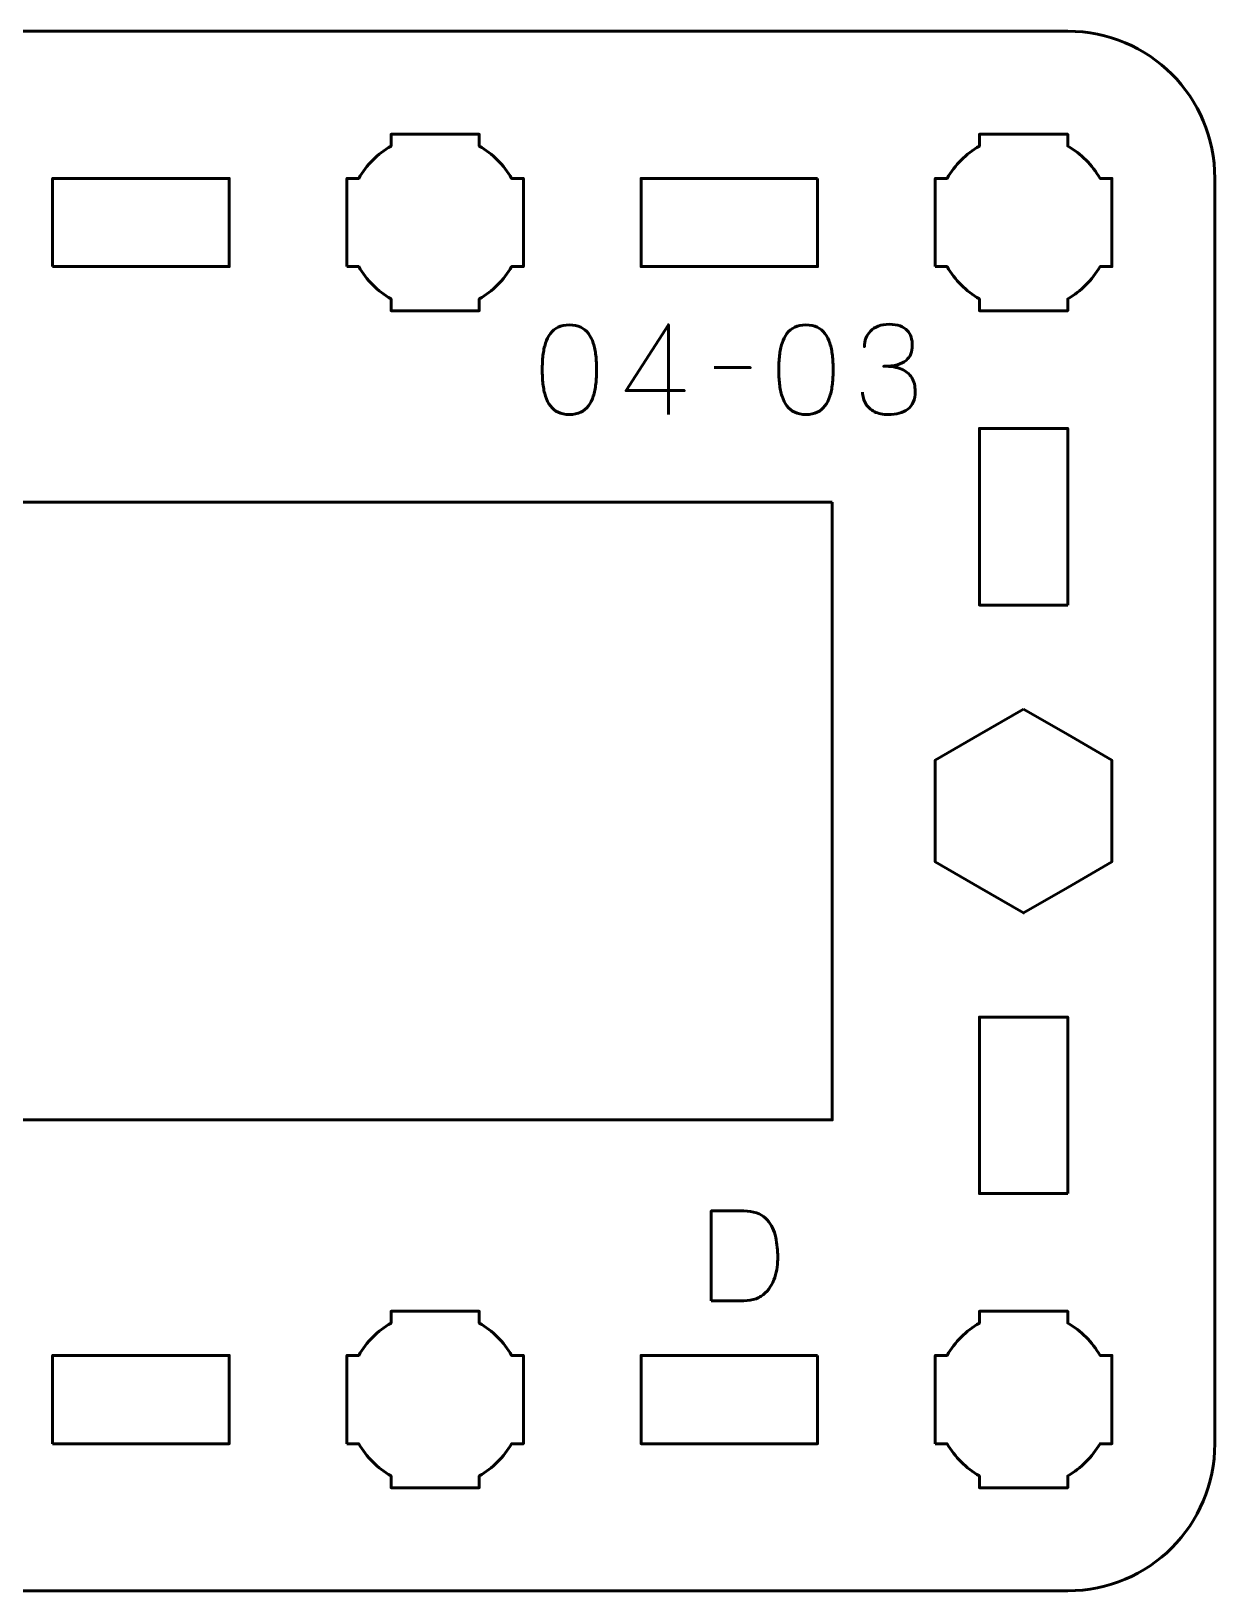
# Model space of a CAD drawing. Header units: centimetres. Extents: x -34.2 to 13.2, y -23.5 to -6.2.
# Drawn here: x 9.13 to 13.15, y -11.5 to -6.2 of the extents above; entities that cross this region are included whole.
import ezdxf

# ---------------------------------------------------------------- set-up
doc = ezdxf.new("R2010")
doc.units = ezdxf.units.CM
doc.header["$MEASUREMENT"] = 0
doc.layers.add('Layer 1', color=7, linetype='Continuous')

msp = doc.modelspace()

# ---------------------------------------------------------------- linework, layer by layer
at = {"layer": 'Layer 1', "lineweight": 53}
for points, knots in [([(13.15007, -11.00009), (13.14999, -11.27715), (12.92692, -11.50003), (12.64997, -11.50003), (12.64997, -11.50003), (9.88338, -11.50003), (9.11676, -11.50003), (6.35017, -11.50003), (6.35017, -11.50003), (6.07317, -11.50003), (5.85007, -11.27694), (5.85007, -10.99994), (5.85007, -10.99994), (5.85007, -10.99994), (5.85007, -6.70008), (5.85007, -6.70008), (5.85007, -6.70008), (5.85007, -6.42295), (6.07317, -6.19999), (6.35017, -6.19999), (6.35017, -6.19999), (9.11676, -6.19999), (9.88338, -6.19999), (12.64997, -6.19999), (12.64997, -6.19999), (12.92697, -6.19999), (13.15007, -6.42308), (13.15007, -6.70008), (13.15007, -6.70008), (13.15007, -6.70008), (13.15007, -11.00009), (13.15007, -11.00009)], [0, 0, 0, 0, 0.125, 0.125, 0.125, 0.125, 0.25, 0.25, 0.25, 0.25, 0.375, 0.375, 0.375, 0.375, 0.5, 0.5, 0.5, 0.5, 0.625, 0.625, 0.625, 0.625, 0.75, 0.75, 0.75, 0.75, 0.875, 0.875, 0.875, 0.875, 1, 1, 1, 1]), ([(10.20012, -7.00008), (10.20012, -7.00008), (10.20012, -6.85156), (10.20012, -6.85156), (10.20012, -6.85156), (10.20012, -6.85156), (10.2001, -6.85001), (10.2001, -6.85001), (10.2001, -6.85001), (10.2001, -6.85001), (10.20012, -6.84846), (10.20012, -6.84846), (10.20012, -6.84846), (10.20012, -6.84846), (10.20012, -6.70008), (10.20012, -6.70008), (10.20012, -6.70008), (10.20012, -6.70008), (10.24021, -6.70008), (10.24021, -6.70008), (10.24021, -6.70008), (10.26656, -6.65451), (10.30456, -6.61653), (10.35011, -6.59017), (10.35011, -6.59017), (10.35011, -6.59017), (10.35011, -6.55008), (10.35011, -6.55008), (10.35011, -6.55008), (10.35011, -6.55008), (10.49416, -6.55008), (10.49416, -6.55008), (10.49416, -6.55008), (10.49416, -6.55008), (10.5001, -6.55002), (10.5001, -6.55002), (10.5001, -6.55002), (10.5001, -6.55002), (10.50604, -6.55008), (10.50604, -6.55008), (10.50604, -6.55008), (10.50604, -6.55008), (10.65011, -6.55008), (10.65011, -6.55008), (10.65011, -6.55008), (10.65011, -6.55008), (10.65011, -6.59015), (10.65011, -6.59015), (10.65011, -6.59015), (10.69568, -6.61651), (10.73367, -6.6545), (10.76001, -6.70008), (10.76001, -6.70008), (10.76001, -6.70008), (10.80011, -6.70008), (10.80011, -6.70008), (10.80011, -6.70008), (10.80011, -6.70008), (10.80011, -7.00008), (10.80011, -7.00008), (10.80011, -7.00008), (10.80011, -7.00008), (10.75992, -7.00008), (10.75992, -7.00008), (10.75992, -7.00008), (10.73358, -7.04558), (10.69562, -7.08352), (10.65011, -7.10986), (10.65011, -7.10986), (10.65011, -7.10986), (10.65011, -7.15007), (10.65011, -7.15007), (10.65011, -7.15007), (10.65011, -7.15007), (10.35011, -7.15007), (10.35011, -7.15007), (10.35011, -7.15007), (10.35011, -7.15007), (10.35011, -7.10984), (10.35011, -7.10984), (10.35011, -7.10984), (10.30461, -7.0835), (10.26665, -7.04557), (10.24031, -7.00008), (10.24031, -7.00008), (10.24031, -7.00008), (10.20012, -7.00008), (10.20012, -7.00008)], [0, 0, 0, 0, 0.0454545, 0.0454545, 0.0454545, 0.0454545, 0.0909091, 0.0909091, 0.0909091, 0.0909091, 0.1363636, 0.1363636, 0.1363636, 0.1363636, 0.1818182, 0.1818182, 0.1818182, 0.1818182, 0.2272727, 0.2272727, 0.2272727, 0.2272727, 0.2727273, 0.2727273, 0.2727273, 0.2727273, 0.3181818, 0.3181818, 0.3181818, 0.3181818, 0.3636364, 0.3636364, 0.3636364, 0.3636364, 0.4090909, 0.4090909, 0.4090909, 0.4090909, 0.4545455, 0.4545455, 0.4545455, 0.4545455, 0.5, 0.5, 0.5, 0.5, 0.5454545, 0.5454545, 0.5454545, 0.5454545, 0.5909091, 0.5909091, 0.5909091, 0.5909091, 0.6363636, 0.6363636, 0.6363636, 0.6363636, 0.6818182, 0.6818182, 0.6818182, 0.6818182, 0.7272727, 0.7272727, 0.7272727, 0.7272727, 0.7727273, 0.7727273, 0.7727273, 0.7727273, 0.8181818, 0.8181818, 0.8181818, 0.8181818, 0.8636364, 0.8636364, 0.8636364, 0.8636364, 0.9090909, 0.9090909, 0.9090909, 0.9090909, 0.9545455, 0.9545455, 0.9545455, 0.9545455, 1, 1, 1, 1]), ([(12.20012, -7.00008), (12.20012, -7.00008), (12.20012, -6.85156), (12.20012, -6.85156), (12.20012, -6.85156), (12.20012, -6.85156), (12.2001, -6.85001), (12.2001, -6.85001), (12.2001, -6.85001), (12.2001, -6.85001), (12.20012, -6.84846), (12.20012, -6.84846), (12.20012, -6.84846), (12.20012, -6.84846), (12.20012, -6.70008), (12.20012, -6.70008), (12.20012, -6.70008), (12.20012, -6.70008), (12.24021, -6.70008), (12.24021, -6.70008), (12.24021, -6.70008), (12.26656, -6.65451), (12.30456, -6.61653), (12.35011, -6.59017), (12.35011, -6.59017), (12.35011, -6.59017), (12.35011, -6.55008), (12.35011, -6.55008), (12.35011, -6.55008), (12.35011, -6.55008), (12.49416, -6.55008), (12.49416, -6.55008), (12.49416, -6.55008), (12.49416, -6.55008), (12.5001, -6.55002), (12.5001, -6.55002), (12.5001, -6.55002), (12.5001, -6.55002), (12.50604, -6.55008), (12.50604, -6.55008), (12.50604, -6.55008), (12.50604, -6.55008), (12.65011, -6.55008), (12.65011, -6.55008), (12.65011, -6.55008), (12.65011, -6.55008), (12.65011, -6.59015), (12.65011, -6.59015), (12.65011, -6.59015), (12.69568, -6.61651), (12.73367, -6.6545), (12.76001, -6.70008), (12.76001, -6.70008), (12.76001, -6.70008), (12.80011, -6.70008), (12.80011, -6.70008), (12.80011, -6.70008), (12.80011, -6.70008), (12.80011, -7.00008), (12.80011, -7.00008), (12.80011, -7.00008), (12.80011, -7.00008), (12.75992, -7.00008), (12.75992, -7.00008), (12.75992, -7.00008), (12.73358, -7.04558), (12.69562, -7.08352), (12.65011, -7.10986), (12.65011, -7.10986), (12.65011, -7.10986), (12.65011, -7.15007), (12.65011, -7.15007), (12.65011, -7.15007), (12.65011, -7.15007), (12.35011, -7.15007), (12.35011, -7.15007), (12.35011, -7.15007), (12.35011, -7.15007), (12.35011, -7.10984), (12.35011, -7.10984), (12.35011, -7.10984), (12.30461, -7.0835), (12.26665, -7.04557), (12.24031, -7.00008), (12.24031, -7.00008), (12.24031, -7.00008), (12.20012, -7.00008), (12.20012, -7.00008)], [0, 0, 0, 0, 0.0454545, 0.0454545, 0.0454545, 0.0454545, 0.0909091, 0.0909091, 0.0909091, 0.0909091, 0.1363636, 0.1363636, 0.1363636, 0.1363636, 0.1818182, 0.1818182, 0.1818182, 0.1818182, 0.2272727, 0.2272727, 0.2272727, 0.2272727, 0.2727273, 0.2727273, 0.2727273, 0.2727273, 0.3181818, 0.3181818, 0.3181818, 0.3181818, 0.3636364, 0.3636364, 0.3636364, 0.3636364, 0.4090909, 0.4090909, 0.4090909, 0.4090909, 0.4545455, 0.4545455, 0.4545455, 0.4545455, 0.5, 0.5, 0.5, 0.5, 0.5454545, 0.5454545, 0.5454545, 0.5454545, 0.5909091, 0.5909091, 0.5909091, 0.5909091, 0.6363636, 0.6363636, 0.6363636, 0.6363636, 0.6818182, 0.6818182, 0.6818182, 0.6818182, 0.7272727, 0.7272727, 0.7272727, 0.7272727, 0.7727273, 0.7727273, 0.7727273, 0.7727273, 0.8181818, 0.8181818, 0.8181818, 0.8181818, 0.8636364, 0.8636364, 0.8636364, 0.8636364, 0.9090909, 0.9090909, 0.9090909, 0.9090909, 0.9545455, 0.9545455, 0.9545455, 0.9545455, 1, 1, 1, 1]), ([(9.20012, -7.00008), (9.20012, -7.00008), (9.20012, -6.70008), (9.20012, -6.70008), (9.20012, -6.70008), (9.20012, -6.70008), (9.80011, -6.70008), (9.80011, -6.70008), (9.80011, -6.70008), (9.80011, -6.70008), (9.80011, -7.00008), (9.80011, -7.00008), (9.80011, -7.00008), (9.80011, -7.00008), (9.20012, -7.00008), (9.20012, -7.00008)], [0, 0, 0, 0, 0.25, 0.25, 0.25, 0.25, 0.5, 0.5, 0.5, 0.5, 0.75, 0.75, 0.75, 0.75, 1, 1, 1, 1]), ([(11.80002, -6.70008), (11.80002, -6.70008), (11.80002, -7.00009), (11.80002, -7.00009), (11.80002, -7.00009), (11.80002, -7.00009), (11.20003, -7.00009), (11.20003, -7.00009), (11.20003, -7.00009), (11.20003, -7.00009), (11.20003, -6.70008), (11.20003, -6.70008), (11.20003, -6.70008), (11.20003, -6.70008), (11.80002, -6.70008), (11.80002, -6.70008)], [0, 0, 0, 0, 0.25, 0.25, 0.25, 0.25, 0.5, 0.5, 0.5, 0.5, 0.75, 0.75, 0.75, 0.75, 1, 1, 1, 1]), ([(12.65002, -8.15008), (12.65002, -8.15008), (12.35001, -8.15008), (12.35001, -8.15008), (12.35001, -8.15008), (12.35001, -8.15008), (12.35001, -7.55009), (12.35001, -7.55009), (12.35001, -7.55009), (12.35001, -7.55009), (12.65002, -7.55009), (12.65002, -7.55009), (12.65002, -7.55009), (12.65002, -7.55009), (12.65002, -8.15008), (12.65002, -8.15008)], [0, 0, 0, 0, 0.25, 0.25, 0.25, 0.25, 0.5, 0.5, 0.5, 0.5, 0.75, 0.75, 0.75, 0.75, 1, 1, 1, 1]), ([(11.85007, -7.80002), (11.85007, -9.05018), (11.85007, -8.64982), (11.85007, -9.90001), (11.85007, -9.90001), (9.93303, -9.9), (9.08859, -9.89999), (7.15007, -9.9), (7.15007, -9.9), (7.15007, -9.02283), (7.15007, -8.67719), (7.15007, -7.80001), (7.15007, -7.80001), (9.05155, -7.80001), (9.96024, -7.80002), (11.85007, -7.80002)], [0, 0, 0, 0, 0.25, 0.25, 0.25, 0.25, 0.5, 0.5, 0.5, 0.5, 0.75, 0.75, 0.75, 0.75, 1, 1, 1, 1]), ([(12.50006, -8.50363), (12.50006, -8.50363), (12.65007, -8.59023), (12.65007, -8.59023), (12.65007, -8.59023), (12.65007, -8.59023), (12.80006, -8.67683), (12.80006, -8.67683), (12.80006, -8.67683), (12.80006, -8.67683), (12.80006, -8.85004), (12.80006, -8.85004), (12.80006, -8.85004), (12.80006, -8.85004), (12.80006, -9.02325), (12.80006, -9.02325), (12.80006, -9.02325), (12.80006, -9.02325), (12.65007, -9.10985), (12.65007, -9.10985), (12.65007, -9.10985), (12.65007, -9.10985), (12.50006, -9.19645), (12.50006, -9.19645), (12.50006, -9.19645), (12.50006, -9.19645), (12.35005, -9.10985), (12.35005, -9.10985), (12.35005, -9.10985), (12.35005, -9.10985), (12.20006, -9.02325), (12.20006, -9.02325), (12.20006, -9.02325), (12.20006, -9.02325), (12.20006, -8.85004), (12.20006, -8.85004), (12.20006, -8.85004), (12.20006, -8.85004), (12.20006, -8.67683), (12.20006, -8.67683), (12.20006, -8.67683), (12.20006, -8.67683), (12.35005, -8.59023), (12.35005, -8.59023), (12.35005, -8.59023), (12.35005, -8.59023), (12.50006, -8.50363), (12.50006, -8.50363)], [0, 0, 0, 0, 0.0833333, 0.0833333, 0.0833333, 0.0833333, 0.1666667, 0.1666667, 0.1666667, 0.1666667, 0.25, 0.25, 0.25, 0.25, 0.3333333, 0.3333333, 0.3333333, 0.3333333, 0.4166667, 0.4166667, 0.4166667, 0.4166667, 0.5, 0.5, 0.5, 0.5, 0.5833333, 0.5833333, 0.5833333, 0.5833333, 0.6666667, 0.6666667, 0.6666667, 0.6666667, 0.75, 0.75, 0.75, 0.75, 0.8333333, 0.8333333, 0.8333333, 0.8333333, 0.9166667, 0.9166667, 0.9166667, 0.9166667, 1, 1, 1, 1]), ([(12.65002, -10.15008), (12.65002, -10.15008), (12.35001, -10.15008), (12.35001, -10.15008), (12.35001, -10.15008), (12.35001, -10.15008), (12.35001, -9.55009), (12.35001, -9.55009), (12.35001, -9.55009), (12.35001, -9.55009), (12.65002, -9.55009), (12.65002, -9.55009), (12.65002, -9.55009), (12.65002, -9.55009), (12.65002, -10.15008), (12.65002, -10.15008)], [0, 0, 0, 0, 0.25, 0.25, 0.25, 0.25, 0.5, 0.5, 0.5, 0.5, 0.75, 0.75, 0.75, 0.75, 1, 1, 1, 1]), ([(10.20012, -11.00008), (10.20012, -11.00008), (10.20012, -10.85156), (10.20012, -10.85156), (10.20012, -10.85156), (10.20012, -10.85156), (10.2001, -10.85001), (10.2001, -10.85001), (10.2001, -10.85001), (10.2001, -10.85001), (10.20012, -10.84846), (10.20012, -10.84846), (10.20012, -10.84846), (10.20012, -10.84846), (10.20012, -10.70008), (10.20012, -10.70008), (10.20012, -10.70008), (10.20012, -10.70008), (10.24021, -10.70008), (10.24021, -10.70008), (10.24021, -10.70008), (10.26656, -10.65451), (10.30456, -10.61653), (10.35011, -10.59017), (10.35011, -10.59017), (10.35011, -10.59017), (10.35011, -10.55008), (10.35011, -10.55008), (10.35011, -10.55008), (10.35011, -10.55008), (10.49416, -10.55008), (10.49416, -10.55008), (10.49416, -10.55008), (10.49416, -10.55008), (10.5001, -10.55002), (10.5001, -10.55002), (10.5001, -10.55002), (10.5001, -10.55002), (10.50604, -10.55008), (10.50604, -10.55008), (10.50604, -10.55008), (10.50604, -10.55008), (10.65011, -10.55008), (10.65011, -10.55008), (10.65011, -10.55008), (10.65011, -10.55008), (10.65011, -10.59015), (10.65011, -10.59015), (10.65011, -10.59015), (10.69568, -10.61651), (10.73367, -10.6545), (10.76001, -10.70008), (10.76001, -10.70008), (10.76001, -10.70008), (10.80011, -10.70008), (10.80011, -10.70008), (10.80011, -10.70008), (10.80011, -10.70008), (10.80011, -11.00008), (10.80011, -11.00008), (10.80011, -11.00008), (10.80011, -11.00008), (10.75992, -11.00008), (10.75992, -11.00008), (10.75992, -11.00008), (10.73358, -11.04558), (10.69562, -11.08352), (10.65011, -11.10986), (10.65011, -11.10986), (10.65011, -11.10986), (10.65011, -11.15007), (10.65011, -11.15007), (10.65011, -11.15007), (10.65011, -11.15007), (10.35011, -11.15007), (10.35011, -11.15007), (10.35011, -11.15007), (10.35011, -11.15007), (10.35011, -11.10984), (10.35011, -11.10984), (10.35011, -11.10984), (10.30461, -11.0835), (10.26665, -11.04557), (10.24031, -11.00008), (10.24031, -11.00008), (10.24031, -11.00008), (10.20012, -11.00008), (10.20012, -11.00008)], [0, 0, 0, 0, 0.0454545, 0.0454545, 0.0454545, 0.0454545, 0.0909091, 0.0909091, 0.0909091, 0.0909091, 0.1363636, 0.1363636, 0.1363636, 0.1363636, 0.1818182, 0.1818182, 0.1818182, 0.1818182, 0.2272727, 0.2272727, 0.2272727, 0.2272727, 0.2727273, 0.2727273, 0.2727273, 0.2727273, 0.3181818, 0.3181818, 0.3181818, 0.3181818, 0.3636364, 0.3636364, 0.3636364, 0.3636364, 0.4090909, 0.4090909, 0.4090909, 0.4090909, 0.4545455, 0.4545455, 0.4545455, 0.4545455, 0.5, 0.5, 0.5, 0.5, 0.5454545, 0.5454545, 0.5454545, 0.5454545, 0.5909091, 0.5909091, 0.5909091, 0.5909091, 0.6363636, 0.6363636, 0.6363636, 0.6363636, 0.6818182, 0.6818182, 0.6818182, 0.6818182, 0.7272727, 0.7272727, 0.7272727, 0.7272727, 0.7727273, 0.7727273, 0.7727273, 0.7727273, 0.8181818, 0.8181818, 0.8181818, 0.8181818, 0.8636364, 0.8636364, 0.8636364, 0.8636364, 0.9090909, 0.9090909, 0.9090909, 0.9090909, 0.9545455, 0.9545455, 0.9545455, 0.9545455, 1, 1, 1, 1]), ([(12.20012, -11.00008), (12.20012, -11.00008), (12.20012, -10.85156), (12.20012, -10.85156), (12.20012, -10.85156), (12.20012, -10.85156), (12.2001, -10.85001), (12.2001, -10.85001), (12.2001, -10.85001), (12.2001, -10.85001), (12.20012, -10.84846), (12.20012, -10.84846), (12.20012, -10.84846), (12.20012, -10.84846), (12.20012, -10.70008), (12.20012, -10.70008), (12.20012, -10.70008), (12.20012, -10.70008), (12.24021, -10.70008), (12.24021, -10.70008), (12.24021, -10.70008), (12.26656, -10.65451), (12.30456, -10.61653), (12.35011, -10.59017), (12.35011, -10.59017), (12.35011, -10.59017), (12.35011, -10.55008), (12.35011, -10.55008), (12.35011, -10.55008), (12.35011, -10.55008), (12.49416, -10.55008), (12.49416, -10.55008), (12.49416, -10.55008), (12.49416, -10.55008), (12.5001, -10.55002), (12.5001, -10.55002), (12.5001, -10.55002), (12.5001, -10.55002), (12.50604, -10.55008), (12.50604, -10.55008), (12.50604, -10.55008), (12.50604, -10.55008), (12.65011, -10.55008), (12.65011, -10.55008), (12.65011, -10.55008), (12.65011, -10.55008), (12.65011, -10.59015), (12.65011, -10.59015), (12.65011, -10.59015), (12.69568, -10.61651), (12.73367, -10.6545), (12.76001, -10.70008), (12.76001, -10.70008), (12.76001, -10.70008), (12.80011, -10.70008), (12.80011, -10.70008), (12.80011, -10.70008), (12.80011, -10.70008), (12.80011, -11.00008), (12.80011, -11.00008), (12.80011, -11.00008), (12.80011, -11.00008), (12.75992, -11.00008), (12.75992, -11.00008), (12.75992, -11.00008), (12.73358, -11.04558), (12.69562, -11.08352), (12.65011, -11.10986), (12.65011, -11.10986), (12.65011, -11.10986), (12.65011, -11.15007), (12.65011, -11.15007), (12.65011, -11.15007), (12.65011, -11.15007), (12.35011, -11.15007), (12.35011, -11.15007), (12.35011, -11.15007), (12.35011, -11.15007), (12.35011, -11.10984), (12.35011, -11.10984), (12.35011, -11.10984), (12.30461, -11.0835), (12.26665, -11.04557), (12.24031, -11.00008), (12.24031, -11.00008), (12.24031, -11.00008), (12.20012, -11.00008), (12.20012, -11.00008)], [0, 0, 0, 0, 0.0454545, 0.0454545, 0.0454545, 0.0454545, 0.0909091, 0.0909091, 0.0909091, 0.0909091, 0.1363636, 0.1363636, 0.1363636, 0.1363636, 0.1818182, 0.1818182, 0.1818182, 0.1818182, 0.2272727, 0.2272727, 0.2272727, 0.2272727, 0.2727273, 0.2727273, 0.2727273, 0.2727273, 0.3181818, 0.3181818, 0.3181818, 0.3181818, 0.3636364, 0.3636364, 0.3636364, 0.3636364, 0.4090909, 0.4090909, 0.4090909, 0.4090909, 0.4545455, 0.4545455, 0.4545455, 0.4545455, 0.5, 0.5, 0.5, 0.5, 0.5454545, 0.5454545, 0.5454545, 0.5454545, 0.5909091, 0.5909091, 0.5909091, 0.5909091, 0.6363636, 0.6363636, 0.6363636, 0.6363636, 0.6818182, 0.6818182, 0.6818182, 0.6818182, 0.7272727, 0.7272727, 0.7272727, 0.7272727, 0.7727273, 0.7727273, 0.7727273, 0.7727273, 0.8181818, 0.8181818, 0.8181818, 0.8181818, 0.8636364, 0.8636364, 0.8636364, 0.8636364, 0.9090909, 0.9090909, 0.9090909, 0.9090909, 0.9545455, 0.9545455, 0.9545455, 0.9545455, 1, 1, 1, 1]), ([(9.20012, -11.00008), (9.20012, -11.00008), (9.20012, -10.70008), (9.20012, -10.70008), (9.20012, -10.70008), (9.20012, -10.70008), (9.80011, -10.70008), (9.80011, -10.70008), (9.80011, -10.70008), (9.80011, -10.70008), (9.80011, -11.00008), (9.80011, -11.00008), (9.80011, -11.00008), (9.80011, -11.00008), (9.20012, -11.00008), (9.20012, -11.00008)], [0, 0, 0, 0, 0.25, 0.25, 0.25, 0.25, 0.5, 0.5, 0.5, 0.5, 0.75, 0.75, 0.75, 0.75, 1, 1, 1, 1]), ([(11.80002, -10.70008), (11.80002, -10.70008), (11.80002, -11.00009), (11.80002, -11.00009), (11.80002, -11.00009), (11.80002, -11.00009), (11.20003, -11.00009), (11.20003, -11.00009), (11.20003, -11.00009), (11.20003, -11.00009), (11.20003, -10.70008), (11.20003, -10.70008), (11.20003, -10.70008), (11.20003, -10.70008), (11.80002, -10.70008), (11.80002, -10.70008)], [0, 0, 0, 0, 0.25, 0.25, 0.25, 0.25, 0.5, 0.5, 0.5, 0.5, 0.75, 0.75, 0.75, 0.75, 1, 1, 1, 1])]:
    msp.add_open_spline(points, degree=3, knots=knots, dxfattribs=at)
at = {"layer": 'Layer 1', "color": 5, "lineweight": 53}
for points, knots in [([(10.95648, -7.50285), (10.97129, -7.50278), (10.98406, -7.50017), (10.99472, -7.49509), (10.99472, -7.49509), (11.0053, -7.49001), (11.01412, -7.48274), (11.02117, -7.4735), (11.02117, -7.4735), (11.02816, -7.46419), (11.03366, -7.45318), (11.03775, -7.44048), (11.03775, -7.44048), (11.04178, -7.42778), (11.04467, -7.41388), (11.04629, -7.39864), (11.04629, -7.39864), (11.04799, -7.3834), (11.04883, -7.36738), (11.04876, -7.35045), (11.04876, -7.35045), (11.04883, -7.33359), (11.04799, -7.31757), (11.04629, -7.3024), (11.04629, -7.3024), (11.04467, -7.28723), (11.04178, -7.27326), (11.03775, -7.26056), (11.03775, -7.26056), (11.03366, -7.24793), (11.02816, -7.23693), (11.02117, -7.22754), (11.02117, -7.22754), (11.01412, -7.21823), (11.0053, -7.21096), (10.99472, -7.20588), (10.99472, -7.20588), (10.98406, -7.20073), (10.97129, -7.19812), (10.95648, -7.19805), (10.95648, -7.19805), (10.94166, -7.19812), (10.92889, -7.20073), (10.91823, -7.20588), (10.91823, -7.20588), (10.90765, -7.21096), (10.89883, -7.21823), (10.89178, -7.22754), (10.89178, -7.22754), (10.88479, -7.23693), (10.87929, -7.24793), (10.8752, -7.26056), (10.8752, -7.26056), (10.87117, -7.27326), (10.86828, -7.28723), (10.86666, -7.3024), (10.86666, -7.3024), (10.86497, -7.31757), (10.86412, -7.33359), (10.86419, -7.35045), (10.86419, -7.35045), (10.86412, -7.36738), (10.86497, -7.3834), (10.86666, -7.39864), (10.86666, -7.39864), (10.86828, -7.41388), (10.87117, -7.42778), (10.8752, -7.44048), (10.8752, -7.44048), (10.87929, -7.45318), (10.88479, -7.46419), (10.89178, -7.4735), (10.89178, -7.4735), (10.89883, -7.48274), (10.90765, -7.49001), (10.91823, -7.49509), (10.91823, -7.49509), (10.92889, -7.50017), (10.94166, -7.50278), (10.95648, -7.50285)], [0, 0, 0, 0, 0.05, 0.05, 0.05, 0.05, 0.1, 0.1, 0.1, 0.1, 0.15, 0.15, 0.15, 0.15, 0.2, 0.2, 0.2, 0.2, 0.25, 0.25, 0.25, 0.25, 0.3, 0.3, 0.3, 0.3, 0.35, 0.35, 0.35, 0.35, 0.4, 0.4, 0.4, 0.4, 0.45, 0.45, 0.45, 0.45, 0.5, 0.5, 0.5, 0.5, 0.55, 0.55, 0.55, 0.55, 0.6, 0.6, 0.6, 0.6, 0.65, 0.65, 0.65, 0.65, 0.7, 0.7, 0.7, 0.7, 0.75, 0.75, 0.75, 0.75, 0.8, 0.8, 0.8, 0.8, 0.85, 0.85, 0.85, 0.85, 0.9, 0.9, 0.9, 0.9, 0.95, 0.95, 0.95, 0.95, 1, 1, 1, 1]), ([(10.95648, -7.50285), (10.97129, -7.50278), (10.98406, -7.50017), (10.99472, -7.49509), (10.99472, -7.49509), (11.0053, -7.49001), (11.01412, -7.48274), (11.02117, -7.4735), (11.02117, -7.4735), (11.02816, -7.46419), (11.03366, -7.45318), (11.03775, -7.44048), (11.03775, -7.44048), (11.04178, -7.42778), (11.04467, -7.41388), (11.04629, -7.39864), (11.04629, -7.39864), (11.04799, -7.3834), (11.04883, -7.36738), (11.04876, -7.35045), (11.04876, -7.35045), (11.04883, -7.33359), (11.04799, -7.31757), (11.04629, -7.3024), (11.04629, -7.3024), (11.04467, -7.28723), (11.04178, -7.27326), (11.03775, -7.26056), (11.03775, -7.26056), (11.03366, -7.24793), (11.02816, -7.23693), (11.02117, -7.22754), (11.02117, -7.22754), (11.01412, -7.21823), (11.0053, -7.21096), (10.99472, -7.20588), (10.99472, -7.20588), (10.98406, -7.20073), (10.97129, -7.19812), (10.95648, -7.19805), (10.95648, -7.19805), (10.94166, -7.19812), (10.92889, -7.20073), (10.91823, -7.20588), (10.91823, -7.20588), (10.90765, -7.21096), (10.89883, -7.21823), (10.89178, -7.22754), (10.89178, -7.22754), (10.88479, -7.23693), (10.87929, -7.24793), (10.8752, -7.26056), (10.8752, -7.26056), (10.87117, -7.27326), (10.86828, -7.28723), (10.86666, -7.3024), (10.86666, -7.3024), (10.86497, -7.31757), (10.86412, -7.33359), (10.86419, -7.35045), (10.86419, -7.35045), (10.86412, -7.36738), (10.86497, -7.3834), (10.86666, -7.39864), (10.86666, -7.39864), (10.86828, -7.41388), (10.87117, -7.42778), (10.8752, -7.44048), (10.8752, -7.44048), (10.87929, -7.45318), (10.88479, -7.46419), (10.89178, -7.4735), (10.89178, -7.4735), (10.89883, -7.48274), (10.90765, -7.49001), (10.91823, -7.49509), (10.91823, -7.49509), (10.92889, -7.50017), (10.94166, -7.50278), (10.95648, -7.50285)], [0, 0, 0, 0, 0.05, 0.05, 0.05, 0.05, 0.1, 0.1, 0.1, 0.1, 0.15, 0.15, 0.15, 0.15, 0.2, 0.2, 0.2, 0.2, 0.25, 0.25, 0.25, 0.25, 0.3, 0.3, 0.3, 0.3, 0.35, 0.35, 0.35, 0.35, 0.4, 0.4, 0.4, 0.4, 0.45, 0.45, 0.45, 0.45, 0.5, 0.5, 0.5, 0.5, 0.55, 0.55, 0.55, 0.55, 0.6, 0.6, 0.6, 0.6, 0.65, 0.65, 0.65, 0.65, 0.7, 0.7, 0.7, 0.7, 0.75, 0.75, 0.75, 0.75, 0.8, 0.8, 0.8, 0.8, 0.85, 0.85, 0.85, 0.85, 0.9, 0.9, 0.9, 0.9, 0.95, 0.95, 0.95, 0.95, 1, 1, 1, 1]), ([(11.29302, -7.50285), (11.29302, -7.50285), (11.29302, -7.19763), (11.29302, -7.19763), (11.29302, -7.19763), (11.29302, -7.19763), (11.14909, -7.42157), (11.14909, -7.42157), (11.14909, -7.42157), (11.14909, -7.42157), (11.34721, -7.42157), (11.34721, -7.42157), (11.34721, -7.42157), (11.34721, -7.42157), (11.14909, -7.42157), (11.14909, -7.42157), (11.14909, -7.42157), (11.14909, -7.42157), (11.29302, -7.19763), (11.29302, -7.19763), (11.29302, -7.19763), (11.29302, -7.19763), (11.29302, -7.50285), (11.29302, -7.50285)], [0, 0, 0, 0, 0.1666667, 0.1666667, 0.1666667, 0.1666667, 0.3333333, 0.3333333, 0.3333333, 0.3333333, 0.5, 0.5, 0.5, 0.5, 0.6666667, 0.6666667, 0.6666667, 0.6666667, 0.8333333, 0.8333333, 0.8333333, 0.8333333, 1, 1, 1, 1]), ([(11.76038, -7.50285), (11.77519, -7.50278), (11.78796, -7.50017), (11.79862, -7.49509), (11.79862, -7.49509), (11.8092, -7.49001), (11.81802, -7.48274), (11.82507, -7.4735), (11.82507, -7.4735), (11.83206, -7.46419), (11.83756, -7.45318), (11.84165, -7.44048), (11.84165, -7.44048), (11.84568, -7.42778), (11.84857, -7.41388), (11.85019, -7.39864), (11.85019, -7.39864), (11.85189, -7.3834), (11.85273, -7.36738), (11.85266, -7.35045), (11.85266, -7.35045), (11.85273, -7.33359), (11.85189, -7.31757), (11.85019, -7.3024), (11.85019, -7.3024), (11.84857, -7.28723), (11.84568, -7.27326), (11.84165, -7.26056), (11.84165, -7.26056), (11.83756, -7.24793), (11.83206, -7.23693), (11.82507, -7.22754), (11.82507, -7.22754), (11.81802, -7.21823), (11.8092, -7.21096), (11.79862, -7.20588), (11.79862, -7.20588), (11.78796, -7.20073), (11.77519, -7.19812), (11.76038, -7.19805), (11.76038, -7.19805), (11.74556, -7.19812), (11.73279, -7.20073), (11.72213, -7.20588), (11.72213, -7.20588), (11.71155, -7.21096), (11.70273, -7.21823), (11.69568, -7.22754), (11.69568, -7.22754), (11.68869, -7.23693), (11.68319, -7.24793), (11.6791, -7.26056), (11.6791, -7.26056), (11.67507, -7.27326), (11.67218, -7.28723), (11.67056, -7.3024), (11.67056, -7.3024), (11.66887, -7.31757), (11.66802, -7.33359), (11.66809, -7.35045), (11.66809, -7.35045), (11.66802, -7.36738), (11.66887, -7.3834), (11.67056, -7.39864), (11.67056, -7.39864), (11.67218, -7.41388), (11.67507, -7.42778), (11.6791, -7.44048), (11.6791, -7.44048), (11.68319, -7.45318), (11.68869, -7.46419), (11.69568, -7.4735), (11.69568, -7.4735), (11.70273, -7.48274), (11.71155, -7.49001), (11.72213, -7.49509), (11.72213, -7.49509), (11.73279, -7.50017), (11.74556, -7.50278), (11.76038, -7.50285)], [0, 0, 0, 0, 0.05, 0.05, 0.05, 0.05, 0.1, 0.1, 0.1, 0.1, 0.15, 0.15, 0.15, 0.15, 0.2, 0.2, 0.2, 0.2, 0.25, 0.25, 0.25, 0.25, 0.3, 0.3, 0.3, 0.3, 0.35, 0.35, 0.35, 0.35, 0.4, 0.4, 0.4, 0.4, 0.45, 0.45, 0.45, 0.45, 0.5, 0.5, 0.5, 0.5, 0.55, 0.55, 0.55, 0.55, 0.6, 0.6, 0.6, 0.6, 0.65, 0.65, 0.65, 0.65, 0.7, 0.7, 0.7, 0.7, 0.75, 0.75, 0.75, 0.75, 0.8, 0.8, 0.8, 0.8, 0.85, 0.85, 0.85, 0.85, 0.9, 0.9, 0.9, 0.9, 0.95, 0.95, 0.95, 0.95, 1, 1, 1, 1]), ([(11.76038, -7.50285), (11.77519, -7.50278), (11.78796, -7.50017), (11.79862, -7.49509), (11.79862, -7.49509), (11.8092, -7.49001), (11.81802, -7.48274), (11.82507, -7.4735), (11.82507, -7.4735), (11.83206, -7.46419), (11.83756, -7.45318), (11.84165, -7.44048), (11.84165, -7.44048), (11.84568, -7.42778), (11.84857, -7.41388), (11.85019, -7.39864), (11.85019, -7.39864), (11.85189, -7.3834), (11.85273, -7.36738), (11.85266, -7.35045), (11.85266, -7.35045), (11.85273, -7.33359), (11.85189, -7.31757), (11.85019, -7.3024), (11.85019, -7.3024), (11.84857, -7.28723), (11.84568, -7.27326), (11.84165, -7.26056), (11.84165, -7.26056), (11.83756, -7.24793), (11.83206, -7.23693), (11.82507, -7.22754), (11.82507, -7.22754), (11.81802, -7.21823), (11.8092, -7.21096), (11.79862, -7.20588), (11.79862, -7.20588), (11.78796, -7.20073), (11.77519, -7.19812), (11.76038, -7.19805), (11.76038, -7.19805), (11.74556, -7.19812), (11.73279, -7.20073), (11.72213, -7.20588), (11.72213, -7.20588), (11.71155, -7.21096), (11.70273, -7.21823), (11.69568, -7.22754), (11.69568, -7.22754), (11.68869, -7.23693), (11.68319, -7.24793), (11.6791, -7.26056), (11.6791, -7.26056), (11.67507, -7.27326), (11.67218, -7.28723), (11.67056, -7.3024), (11.67056, -7.3024), (11.66887, -7.31757), (11.66802, -7.33359), (11.66809, -7.35045), (11.66809, -7.35045), (11.66802, -7.36738), (11.66887, -7.3834), (11.67056, -7.39864), (11.67056, -7.39864), (11.67218, -7.41388), (11.67507, -7.42778), (11.6791, -7.44048), (11.6791, -7.44048), (11.68319, -7.45318), (11.68869, -7.46419), (11.69568, -7.4735), (11.69568, -7.4735), (11.70273, -7.48274), (11.71155, -7.49001), (11.72213, -7.49509), (11.72213, -7.49509), (11.73279, -7.50017), (11.74556, -7.50278), (11.76038, -7.50285)], [0, 0, 0, 0, 0.05, 0.05, 0.05, 0.05, 0.1, 0.1, 0.1, 0.1, 0.15, 0.15, 0.15, 0.15, 0.2, 0.2, 0.2, 0.2, 0.25, 0.25, 0.25, 0.25, 0.3, 0.3, 0.3, 0.3, 0.35, 0.35, 0.35, 0.35, 0.4, 0.4, 0.4, 0.4, 0.45, 0.45, 0.45, 0.45, 0.5, 0.5, 0.5, 0.5, 0.55, 0.55, 0.55, 0.55, 0.6, 0.6, 0.6, 0.6, 0.65, 0.65, 0.65, 0.65, 0.7, 0.7, 0.7, 0.7, 0.75, 0.75, 0.75, 0.75, 0.8, 0.8, 0.8, 0.8, 0.85, 0.85, 0.85, 0.85, 0.9, 0.9, 0.9, 0.9, 0.95, 0.95, 0.95, 0.95, 1, 1, 1, 1]), ([(11.95299, -7.42623), (11.95306, -7.44147), (11.95659, -7.45473), (11.96357, -7.46623), (11.96357, -7.46623), (11.97056, -7.47766), (11.98051, -7.48662), (11.99349, -7.49304), (11.99349, -7.49304), (12.00647, -7.49946), (12.02206, -7.50271), (12.0402, -7.50285), (12.0402, -7.50285), (12.05381, -7.50285), (12.06616, -7.50144), (12.07738, -7.49848), (12.07738, -7.49848), (12.08853, -7.49551), (12.09812, -7.49093), (12.10624, -7.48465), (12.10624, -7.48465), (12.11435, -7.47837), (12.12056, -7.47025), (12.125, -7.46038), (12.125, -7.46038), (12.12938, -7.45043), (12.13156, -7.4385), (12.13163, -7.42453), (12.13163, -7.42453), (12.13171, -7.40591), (12.1279, -7.39017), (12.12035, -7.3774), (12.12035, -7.3774), (12.1128, -7.36463), (12.10108, -7.35504), (12.08535, -7.34848), (12.08535, -7.34848), (12.06962, -7.34191), (12.04944, -7.3386), (12.02496, -7.3386), (12.02496, -7.3386), (12.04323, -7.33867), (12.05854, -7.33698), (12.07103, -7.33352), (12.07103, -7.33352), (12.08345, -7.33006), (12.09339, -7.32519), (12.10087, -7.31884), (12.10087, -7.31884), (12.10835, -7.31256), (12.11378, -7.30508), (12.11703, -7.29648), (12.11703, -7.29648), (12.12035, -7.28794), (12.12197, -7.27856), (12.1219, -7.26833), (12.1219, -7.26833), (12.12197, -7.25809), (12.12056, -7.24864), (12.11774, -7.23989), (12.11774, -7.23989), (12.11498, -7.23114), (12.11047, -7.22345), (12.10433, -7.21689), (12.10433, -7.21689), (12.09819, -7.21033), (12.09008, -7.20518), (12.08013, -7.20151), (12.08013, -7.20151), (12.07011, -7.19784), (12.0579, -7.19601), (12.04358, -7.19594), (12.04358, -7.19594), (12.02933, -7.19601), (12.01684, -7.19812), (12.00626, -7.20222), (12.00626, -7.20222), (11.9956, -7.20631), (11.98686, -7.21188), (11.9798, -7.21901), (11.9798, -7.21901), (11.97282, -7.22613), (11.96759, -7.23425), (11.96414, -7.24342), (11.96414, -7.24342), (11.96061, -7.25259), (11.95892, -7.26233), (11.95892, -7.27256), (11.95892, -7.27256), (11.95892, -7.26233), (11.96061, -7.25259), (11.96414, -7.24342), (11.96414, -7.24342), (11.96759, -7.23425), (11.97282, -7.22613), (11.9798, -7.21901), (11.9798, -7.21901), (11.98686, -7.21188), (11.9956, -7.20631), (12.00626, -7.20222), (12.00626, -7.20222), (12.01684, -7.19812), (12.02933, -7.19601), (12.04358, -7.19594), (12.04358, -7.19594), (12.0579, -7.19601), (12.07011, -7.19784), (12.08013, -7.20151), (12.08013, -7.20151), (12.09008, -7.20518), (12.09819, -7.21033), (12.10433, -7.21689), (12.10433, -7.21689), (12.11047, -7.22345), (12.11498, -7.23114), (12.11774, -7.23989), (12.11774, -7.23989), (12.12056, -7.24864), (12.12197, -7.25809), (12.1219, -7.26833), (12.1219, -7.26833), (12.12197, -7.27856), (12.12035, -7.28794), (12.11703, -7.29648), (12.11703, -7.29648), (12.11378, -7.30508), (12.10835, -7.31256), (12.10087, -7.31884), (12.10087, -7.31884), (12.09339, -7.32519), (12.08345, -7.33006), (12.07103, -7.33352), (12.07103, -7.33352), (12.05854, -7.33698), (12.04323, -7.33867), (12.02496, -7.3386), (12.02496, -7.3386), (12.04944, -7.3386), (12.06962, -7.34191), (12.08535, -7.34848), (12.08535, -7.34848), (12.10108, -7.35504), (12.1128, -7.36463), (12.12035, -7.3774), (12.12035, -7.3774), (12.1279, -7.39017), (12.13171, -7.40591), (12.13163, -7.42453), (12.13163, -7.42453), (12.13156, -7.4385), (12.12938, -7.45043), (12.125, -7.46038), (12.125, -7.46038), (12.12056, -7.47025), (12.11435, -7.47837), (12.10624, -7.48465), (12.10624, -7.48465), (12.09812, -7.49093), (12.08853, -7.49551), (12.07738, -7.49848), (12.07738, -7.49848), (12.06616, -7.50144), (12.05381, -7.50285), (12.0402, -7.50285), (12.0402, -7.50285), (12.02206, -7.50271), (12.00647, -7.49946), (11.99349, -7.49304), (11.99349, -7.49304), (11.98051, -7.48662), (11.97056, -7.47766), (11.96357, -7.46623), (11.96357, -7.46623), (11.95659, -7.45473), (11.95306, -7.44147), (11.95299, -7.42623)], [0, 0, 0, 0, 0.0227273, 0.0227273, 0.0227273, 0.0227273, 0.0454545, 0.0454545, 0.0454545, 0.0454545, 0.0681818, 0.0681818, 0.0681818, 0.0681818, 0.0909091, 0.0909091, 0.0909091, 0.0909091, 0.1136364, 0.1136364, 0.1136364, 0.1136364, 0.1363636, 0.1363636, 0.1363636, 0.1363636, 0.1590909, 0.1590909, 0.1590909, 0.1590909, 0.1818182, 0.1818182, 0.1818182, 0.1818182, 0.2045455, 0.2045455, 0.2045455, 0.2045455, 0.2272727, 0.2272727, 0.2272727, 0.2272727, 0.25, 0.25, 0.25, 0.25, 0.2727273, 0.2727273, 0.2727273, 0.2727273, 0.2954545, 0.2954545, 0.2954545, 0.2954545, 0.3181818, 0.3181818, 0.3181818, 0.3181818, 0.3409091, 0.3409091, 0.3409091, 0.3409091, 0.3636364, 0.3636364, 0.3636364, 0.3636364, 0.3863636, 0.3863636, 0.3863636, 0.3863636, 0.4090909, 0.4090909, 0.4090909, 0.4090909, 0.4318182, 0.4318182, 0.4318182, 0.4318182, 0.4545455, 0.4545455, 0.4545455, 0.4545455, 0.4772727, 0.4772727, 0.4772727, 0.4772727, 0.5, 0.5, 0.5, 0.5, 0.5227273, 0.5227273, 0.5227273, 0.5227273, 0.5454545, 0.5454545, 0.5454545, 0.5454545, 0.5681818, 0.5681818, 0.5681818, 0.5681818, 0.5909091, 0.5909091, 0.5909091, 0.5909091, 0.6136364, 0.6136364, 0.6136364, 0.6136364, 0.6363636, 0.6363636, 0.6363636, 0.6363636, 0.6590909, 0.6590909, 0.6590909, 0.6590909, 0.6818182, 0.6818182, 0.6818182, 0.6818182, 0.7045455, 0.7045455, 0.7045455, 0.7045455, 0.7272727, 0.7272727, 0.7272727, 0.7272727, 0.75, 0.75, 0.75, 0.75, 0.7727273, 0.7727273, 0.7727273, 0.7727273, 0.7954545, 0.7954545, 0.7954545, 0.7954545, 0.8181818, 0.8181818, 0.8181818, 0.8181818, 0.8409091, 0.8409091, 0.8409091, 0.8409091, 0.8636364, 0.8636364, 0.8636364, 0.8636364, 0.8863636, 0.8863636, 0.8863636, 0.8863636, 0.9090909, 0.9090909, 0.9090909, 0.9090909, 0.9318182, 0.9318182, 0.9318182, 0.9318182, 0.9545455, 0.9545455, 0.9545455, 0.9545455, 0.9772727, 0.9772727, 0.9772727, 0.9772727, 1, 1, 1, 1]), ([(11.44796, -7.34325), (11.44796, -7.34325), (11.57115, -7.34325), (11.57115, -7.34325), (11.57115, -7.34325), (11.57115, -7.34325), (11.44796, -7.34325), (11.44796, -7.34325)], [0, 0, 0, 0, 0.5, 0.5, 0.5, 0.5, 1, 1, 1, 1]), ([(11.43869, -10.51452), (11.43869, -10.51452), (11.43869, -10.2093), (11.43869, -10.2093), (11.43869, -10.2093), (11.43869, -10.2093), (11.54876, -10.2093), (11.54876, -10.2093), (11.54876, -10.2093), (11.56548, -10.20937), (11.57994, -10.21156), (11.59215, -10.21586), (11.59215, -10.21586), (11.60428, -10.22016), (11.61458, -10.22609), (11.62291, -10.23357), (11.62291, -10.23357), (11.6313, -10.24112), (11.63808, -10.2498), (11.64337, -10.25953), (11.64337, -10.25953), (11.64866, -10.26934), (11.65275, -10.27978), (11.65565, -10.29086), (11.65565, -10.29086), (11.65854, -10.30187), (11.66058, -10.31309), (11.66185, -10.32444), (11.66185, -10.32444), (11.66312, -10.3358), (11.66397, -10.34681), (11.66432, -10.35746), (11.66432, -10.35746), (11.66482, -10.36812), (11.66447, -10.37934), (11.66334, -10.39112), (11.66334, -10.39112), (11.66221, -10.4029), (11.66009, -10.41468), (11.65692, -10.4264), (11.65692, -10.4264), (11.65381, -10.43811), (11.64937, -10.44926), (11.64365, -10.45977), (11.64365, -10.45977), (11.63801, -10.47035), (11.63081, -10.47974), (11.6222, -10.48792), (11.6222, -10.48792), (11.61352, -10.49611), (11.60315, -10.5026), (11.59102, -10.50732), (11.59102, -10.50732), (11.57888, -10.51205), (11.56477, -10.51445), (11.54876, -10.51452), (11.54876, -10.51452), (11.54876, -10.51452), (11.43869, -10.51452), (11.43869, -10.51452)], [0, 0, 0, 0, 0.0666667, 0.0666667, 0.0666667, 0.0666667, 0.1333333, 0.1333333, 0.1333333, 0.1333333, 0.2, 0.2, 0.2, 0.2, 0.2666667, 0.2666667, 0.2666667, 0.2666667, 0.3333333, 0.3333333, 0.3333333, 0.3333333, 0.4, 0.4, 0.4, 0.4, 0.4666667, 0.4666667, 0.4666667, 0.4666667, 0.5333333, 0.5333333, 0.5333333, 0.5333333, 0.6, 0.6, 0.6, 0.6, 0.6666667, 0.6666667, 0.6666667, 0.6666667, 0.7333333, 0.7333333, 0.7333333, 0.7333333, 0.8, 0.8, 0.8, 0.8, 0.8666667, 0.8666667, 0.8666667, 0.8666667, 0.9333333, 0.9333333, 0.9333333, 0.9333333, 1, 1, 1, 1]), ([(11.43869, -10.51452), (11.43869, -10.51452), (11.43869, -10.2093), (11.43869, -10.2093), (11.43869, -10.2093), (11.43869, -10.2093), (11.54876, -10.2093), (11.54876, -10.2093), (11.54876, -10.2093), (11.56548, -10.20937), (11.57994, -10.21156), (11.59215, -10.21586), (11.59215, -10.21586), (11.60428, -10.22016), (11.61458, -10.22609), (11.62291, -10.23357), (11.62291, -10.23357), (11.6313, -10.24112), (11.63808, -10.2498), (11.64337, -10.25953), (11.64337, -10.25953), (11.64866, -10.26934), (11.65275, -10.27978), (11.65565, -10.29086), (11.65565, -10.29086), (11.65854, -10.30187), (11.66058, -10.31309), (11.66185, -10.32444), (11.66185, -10.32444), (11.66312, -10.3358), (11.66397, -10.34681), (11.66432, -10.35746), (11.66432, -10.35746), (11.66482, -10.36812), (11.66447, -10.37934), (11.66334, -10.39112), (11.66334, -10.39112), (11.66221, -10.4029), (11.66009, -10.41468), (11.65692, -10.4264), (11.65692, -10.4264), (11.65381, -10.43811), (11.64937, -10.44926), (11.64365, -10.45977), (11.64365, -10.45977), (11.63801, -10.47035), (11.63081, -10.47974), (11.6222, -10.48792), (11.6222, -10.48792), (11.61352, -10.49611), (11.60315, -10.5026), (11.59102, -10.50732), (11.59102, -10.50732), (11.57888, -10.51205), (11.56477, -10.51445), (11.54876, -10.51452), (11.54876, -10.51452), (11.54876, -10.51452), (11.43869, -10.51452), (11.43869, -10.51452)], [0, 0, 0, 0, 0.0666667, 0.0666667, 0.0666667, 0.0666667, 0.1333333, 0.1333333, 0.1333333, 0.1333333, 0.2, 0.2, 0.2, 0.2, 0.2666667, 0.2666667, 0.2666667, 0.2666667, 0.3333333, 0.3333333, 0.3333333, 0.3333333, 0.4, 0.4, 0.4, 0.4, 0.4666667, 0.4666667, 0.4666667, 0.4666667, 0.5333333, 0.5333333, 0.5333333, 0.5333333, 0.6, 0.6, 0.6, 0.6, 0.6666667, 0.6666667, 0.6666667, 0.6666667, 0.7333333, 0.7333333, 0.7333333, 0.7333333, 0.8, 0.8, 0.8, 0.8, 0.8666667, 0.8666667, 0.8666667, 0.8666667, 0.9333333, 0.9333333, 0.9333333, 0.9333333, 1, 1, 1, 1])]:
    msp.add_open_spline(points, degree=3, knots=knots, dxfattribs=at)

doc.saveas('drawing.dxf')
